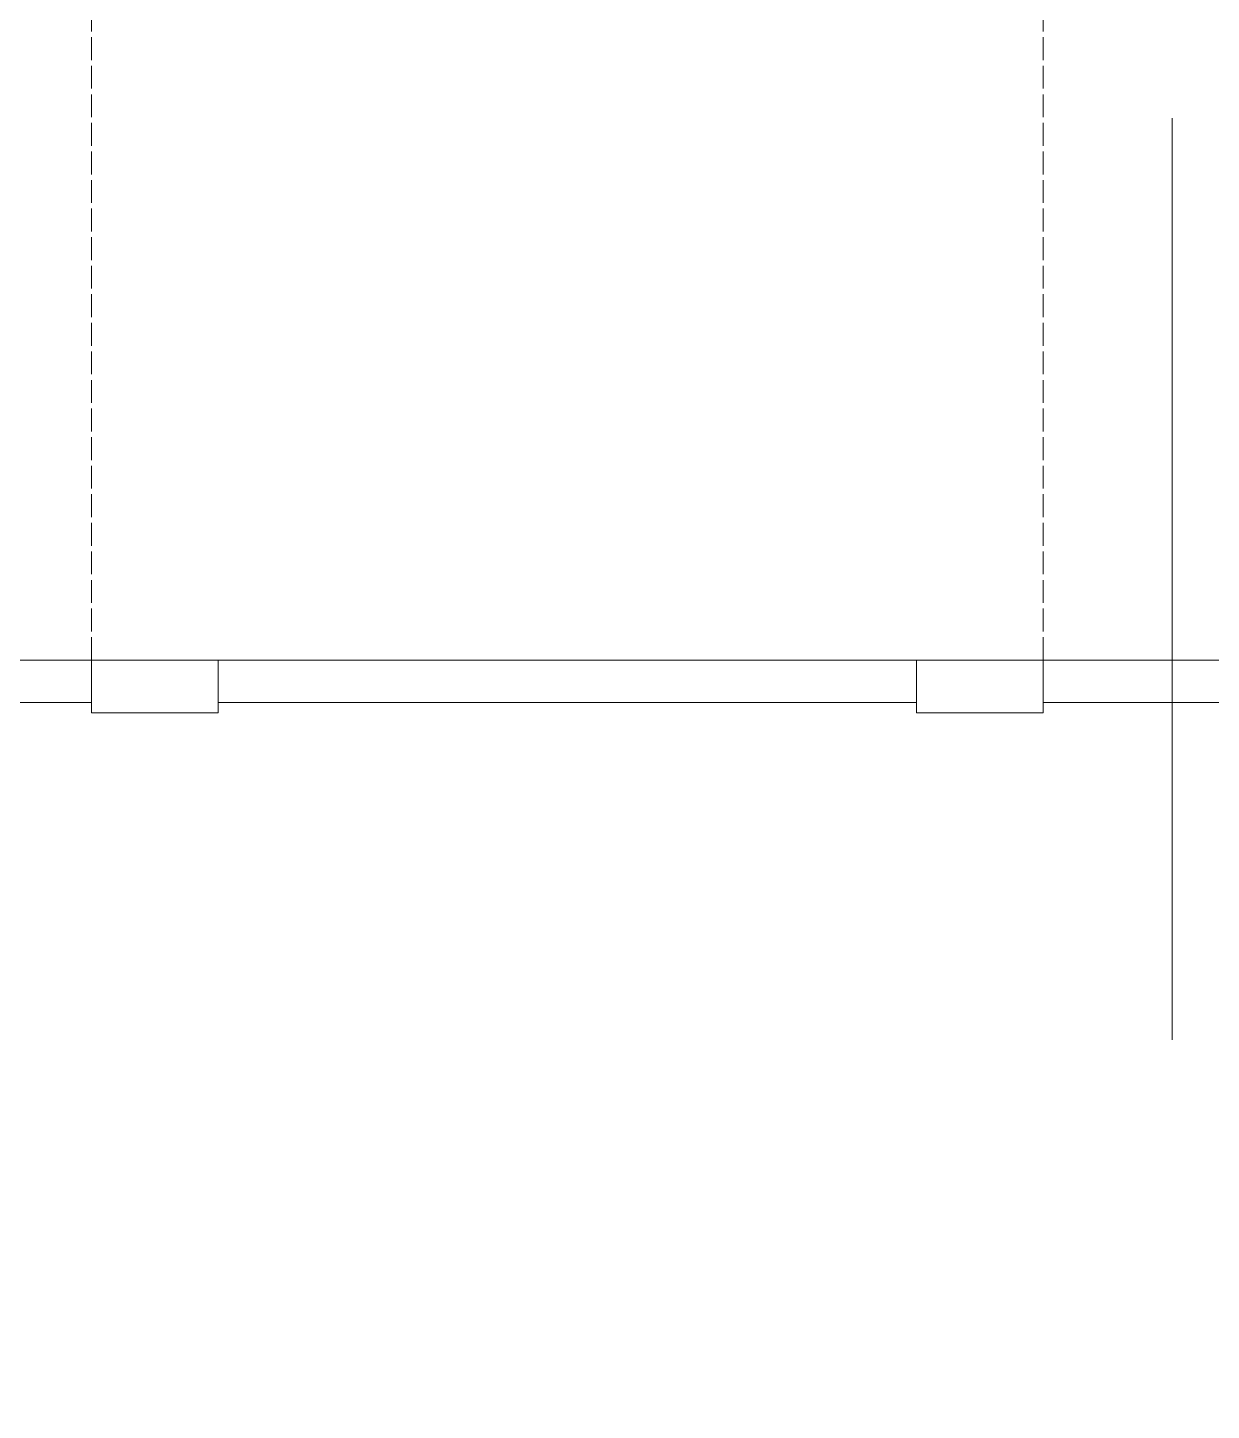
# Model space of a CAD drawing. Header units: metres. Extents: x -2 to 3328848, y -2 to 2725060.
# Drawn here: x 1662940 to 1662996, y 1362114.7 to 1362180.1 of the extents above; entities that cross this region are included whole.
import ezdxf

# ---------------------------------------------------------------- set-up
doc = ezdxf.new("R2010")
doc.units = ezdxf.units.M
doc.linetypes.add('ACAD_ISO02W100', pattern=[15, 12, -3])
doc.layers.get('0').update_dxf_attribs({"color": 253, "lineweight": 0})
for name, color, linetype, lineweight in [('COLUMNA', 253, 'Continuous', 0), ('L.COLUMNA', 253, 'Continuous', 0), ('NOFIJO', 253, 'Continuous', 0)]:
    doc.layers.add(name, color=color, linetype=linetype, lineweight=lineweight)

msp = doc.modelspace()

# ---------------------------------------------------------------- linework, layer by layer
for p, q in [((1662883.022, 1362148.203), (1662943.022, 1362148.203)), ((1662949.022, 1362148.203), (1662982.022, 1362148.203)), ((1662988.022, 1362148.203), (1663027.022, 1362148.203))]:
    msp.add_line(p, q)
msp.add_lwpolyline([(1663191.022, 1361930.203), (1663191.022, 1362150.203), (1662791.022, 1362150.203), (1662791.022, 1361930.203)], close=True)
at = {"layer": 'COLUMNA', "ltscale": 0.2}
msp.add_line((1662994.122, 1362132.26), (1662994.122, 1362175.802), dxfattribs=at)
at = {"layer": 'L.COLUMNA', "linetype": 'ACAD_ISO02W100', "ltscale": 0.09}
for p, q in [((1662943.022, 1362150.203), (1662943.022, 1362209.308)), ((1662988.022, 1362150.203), (1662988.022, 1362209.308))]:
    msp.add_line(p, q, dxfattribs=at)
at = {"layer": 'NOFIJO', "ltscale": 0.02}
for points in [[(1662949.022, 1362147.703), (1662949.022, 1362150.203), (1662943.022, 1362150.203), (1662943.022, 1362147.703)], [(1662988.022, 1362147.703), (1662988.022, 1362150.203), (1662982.022, 1362150.203), (1662982.022, 1362147.703)]]:
    msp.add_lwpolyline(points, close=True, dxfattribs=at)

doc.saveas('drawing.dxf')
